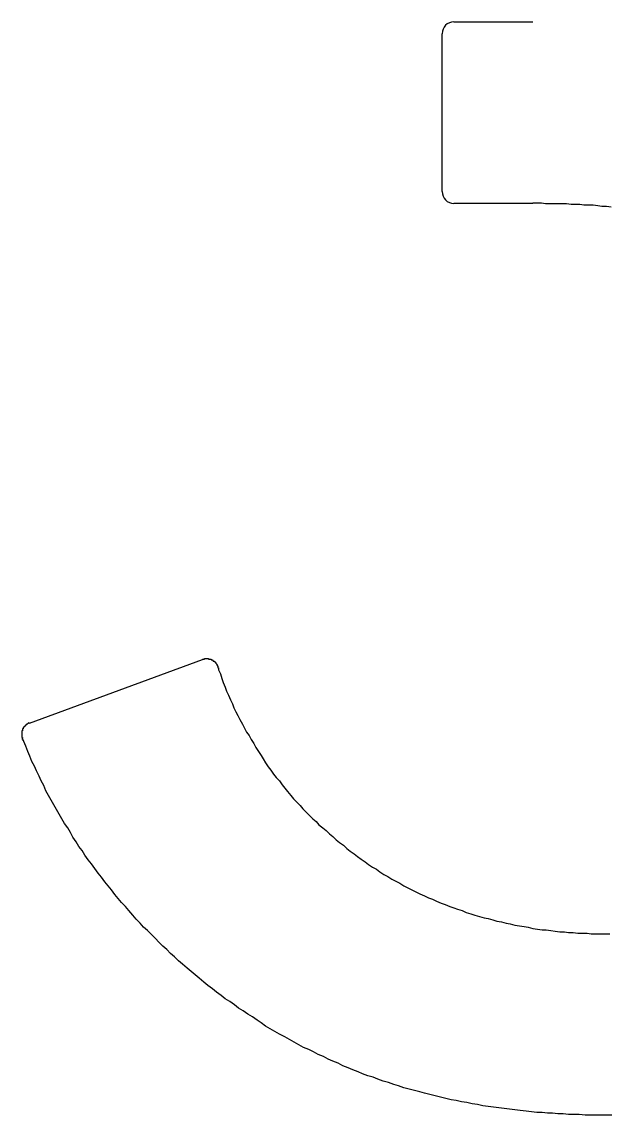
# Model space of a CAD drawing. Header units: millimetres. Extents: x 1770 to 79508, y 361 to 52020.
# Drawn here: x 10243.67 to 10261.35, y 3687.45 to 3720.35 of the extents above; entities that cross this region are included whole.
import ezdxf

# ---------------------------------------------------------------- set-up
doc = ezdxf.new("R2010")
doc.units = ezdxf.units.MM
doc.header["$LTSCALE"] = 0.2

msp = doc.modelspace()

# ---------------------------------------------------------------- linework, layer by layer
for p, q in [((10256.675, 3720.347), (10259.051, 3720.347)), ((10256.319, 3715.24), (10256.319, 3719.991)), ((10259.051, 3714.883), (10256.675, 3714.883)), ((10243.895, 3699.249), (10249.107, 3701.165)), ((10249.107, 3701.165), (10249.109, 3701.166)), ((10243.894, 3699.248), (10243.895, 3699.249))]:
    msp.add_line(p, q)
for points in [[(10261.407, 3714.771, 0), (10261.267, 3714.791, 0), (10261.127, 3714.791, 0), (10261.007, 3714.811, 0), (10260.867, 3714.831, 0), (10260.727, 3714.831, 0), (10260.587, 3714.831, 0), (10260.467, 3714.851, 0), (10260.327, 3714.851, 0), (10260.207, 3714.851, 0), (10260.067, 3714.871, 0), (10259.947, 3714.871, 0), (10259.807, 3714.871, 0), (10259.687, 3714.871, 0), (10259.547, 3714.871, 0), (10259.427, 3714.871, 0), (10259.307, 3714.891, 0), (10259.167, 3714.891, 0), (10259.047, 3714.891, 0)], [(10249.107, 3701.171, 0), (10249.107, 3701.171, 0), (10249.107, 3701.171, 0), (10249.107, 3701.171, 0), (10249.107, 3701.171, 0), (10249.107, 3701.171, 0), (10249.107, 3701.171, 0), (10249.107, 3701.171, 0), (10249.107, 3701.171, 0), (10249.127, 3701.171, 0), (10249.127, 3701.171, 0), (10249.127, 3701.171, 0), (10249.127, 3701.171, 0), (10249.127, 3701.171, 0), (10249.127, 3701.171, 0), (10249.127, 3701.171, 0), (10249.127, 3701.171, 0), (10249.127, 3701.171, 0), (10249.127, 3701.171, 0), (10249.127, 3701.171, 0), (10249.127, 3701.171, 0), (10249.127, 3701.171, 0), (10249.127, 3701.171, 0), (10249.127, 3701.171, 0), (10249.127, 3701.171, 0), (10249.127, 3701.171, 0), (10249.127, 3701.171, 0), (10249.127, 3701.171, 0), (10249.127, 3701.171, 0), (10249.127, 3701.171, 0), (10249.127, 3701.171, 0), (10249.147, 3701.171, 0), (10249.147, 3701.171, 0), (10249.147, 3701.171, 0), (10249.147, 3701.171, 0), (10249.147, 3701.171, 0), (10249.147, 3701.171, 0), (10249.147, 3701.171, 0), (10249.147, 3701.171, 0), (10249.147, 3701.171, 0), (10249.147, 3701.171, 0), (10249.147, 3701.171, 0), (10249.147, 3701.171, 0), (10249.147, 3701.171, 0), (10249.147, 3701.171, 0), (10249.147, 3701.171, 0), (10249.147, 3701.171, 0), (10249.147, 3701.171, 0), (10249.147, 3701.171, 0), (10249.147, 3701.171, 0), (10249.147, 3701.171, 0), (10249.147, 3701.171, 0), (10249.167, 3701.171, 0), (10249.167, 3701.171, 0), (10249.167, 3701.171, 0), (10249.167, 3701.171, 0), (10249.167, 3701.171, 0), (10249.167, 3701.171, 0), (10249.167, 3701.171, 0), (10249.167, 3701.171, 0), (10249.167, 3701.171, 0), (10249.167, 3701.171, 0), (10249.167, 3701.171, 0), (10249.167, 3701.191, 0), (10249.167, 3701.191, 0), (10249.167, 3701.191, 0), (10249.167, 3701.191, 0), (10249.167, 3701.191, 0), (10249.167, 3701.191, 0), (10249.167, 3701.191, 0), (10249.167, 3701.191, 0), (10249.167, 3701.191, 0), (10249.167, 3701.191, 0), (10249.187, 3701.191, 0), (10249.187, 3701.191, 0), (10249.187, 3701.191, 0), (10249.187, 3701.191, 0), (10249.187, 3701.191, 0), (10249.187, 3701.191, 0), (10249.187, 3701.191, 0), (10249.187, 3701.191, 0), (10249.187, 3701.191, 0), (10249.187, 3701.191, 0), (10249.187, 3701.191, 0), (10249.187, 3701.191, 0), (10249.187, 3701.191, 0), (10249.187, 3701.191, 0), (10249.187, 3701.191, 0), (10249.187, 3701.191, 0), (10249.187, 3701.191, 0), (10249.187, 3701.191, 0), (10249.187, 3701.191, 0), (10249.187, 3701.191, 0), (10249.187, 3701.191, 0), (10249.207, 3701.191, 0), (10249.207, 3701.191, 0), (10249.207, 3701.191, 0), (10249.207, 3701.191, 0), (10249.207, 3701.191, 0), (10249.207, 3701.191, 0), (10249.207, 3701.191, 0), (10249.207, 3701.191, 0), (10249.207, 3701.191, 0), (10249.207, 3701.191, 0), (10249.207, 3701.191, 0), (10249.207, 3701.191, 0), (10249.207, 3701.191, 0), (10249.207, 3701.191, 0), (10249.207, 3701.191, 0), (10249.207, 3701.191, 0), (10249.207, 3701.191, 0), (10249.207, 3701.191, 0), (10249.207, 3701.191, 0), (10249.207, 3701.191, 0), (10249.207, 3701.191, 0), (10249.227, 3701.191, 0), (10249.227, 3701.191, 0), (10249.227, 3701.191, 0), (10249.227, 3701.191, 0), (10249.227, 3701.191, 0), (10249.227, 3701.191, 0), (10249.227, 3701.191, 0), (10249.227, 3701.191, 0), (10249.227, 3701.191, 0), (10249.227, 3701.191, 0), (10249.227, 3701.191, 0), (10249.227, 3701.191, 0), (10249.227, 3701.191, 0), (10249.227, 3701.191, 0), (10249.227, 3701.191, 0), (10249.227, 3701.191, 0), (10249.227, 3701.191, 0), (10249.227, 3701.191, 0), (10249.227, 3701.191, 0), (10249.227, 3701.191, 0), (10249.227, 3701.191, 0), (10249.247, 3701.191, 0), (10249.247, 3701.191, 0), (10249.247, 3701.191, 0), (10249.247, 3701.191, 0), (10249.247, 3701.191, 0), (10249.247, 3701.191, 0), (10249.247, 3701.191, 0), (10249.247, 3701.191, 0), (10249.247, 3701.191, 0), (10249.247, 3701.191, 0), (10249.247, 3701.191, 0), (10249.247, 3701.191, 0), (10249.247, 3701.191, 0), (10249.247, 3701.191, 0), (10249.247, 3701.191, 0), (10249.247, 3701.191, 0), (10249.247, 3701.191, 0), (10249.247, 3701.191, 0), (10249.247, 3701.191, 0), (10249.247, 3701.191, 0), (10249.247, 3701.191, 0), (10249.267, 3701.191, 0), (10249.267, 3701.191, 0), (10249.267, 3701.191, 0), (10249.267, 3701.191, 0), (10249.267, 3701.191, 0), (10249.267, 3701.191, 0), (10249.267, 3701.191, 0), (10249.267, 3701.191, 0), (10249.267, 3701.191, 0), (10249.267, 3701.191, 0), (10249.267, 3701.191, 0), (10249.267, 3701.191, 0), (10249.267, 3701.191, 0), (10249.267, 3701.191, 0), (10249.267, 3701.191, 0), (10249.267, 3701.191, 0), (10249.267, 3701.191, 0), (10249.267, 3701.191, 0), (10249.267, 3701.191, 0), (10249.267, 3701.191, 0), (10249.267, 3701.191, 0), (10249.287, 3701.191, 0), (10249.287, 3701.191, 0), (10249.287, 3701.191, 0), (10249.287, 3701.191, 0), (10249.287, 3701.191, 0), (10249.287, 3701.191, 0), (10249.287, 3701.191, 0), (10249.287, 3701.191, 0), (10249.287, 3701.191, 0), (10249.287, 3701.191, 0), (10249.287, 3701.191, 0), (10249.287, 3701.191, 0), (10249.287, 3701.191, 0), (10249.287, 3701.191, 0), (10249.287, 3701.191, 0), (10249.287, 3701.191, 0), (10249.287, 3701.171, 0), (10249.287, 3701.171, 0), (10249.287, 3701.171, 0), (10249.287, 3701.171, 0), (10249.287, 3701.171, 0), (10249.287, 3701.171, 0), (10249.307, 3701.171, 0), (10249.307, 3701.171, 0), (10249.307, 3701.171, 0), (10249.307, 3701.171, 0), (10249.307, 3701.171, 0), (10249.307, 3701.171, 0), (10249.307, 3701.171, 0), (10249.307, 3701.171, 0), (10249.307, 3701.171, 0), (10249.307, 3701.171, 0), (10249.307, 3701.171, 0), (10249.307, 3701.171, 0), (10249.307, 3701.171, 0), (10249.307, 3701.171, 0), (10249.307, 3701.171, 0), (10249.307, 3701.171, 0), (10249.307, 3701.171, 0), (10249.307, 3701.171, 0), (10249.307, 3701.171, 0), (10249.307, 3701.171, 0), (10249.307, 3701.171, 0), (10249.327, 3701.171, 0), (10249.327, 3701.171, 0), (10249.327, 3701.171, 0), (10249.327, 3701.171, 0), (10249.327, 3701.171, 0), (10249.327, 3701.171, 0), (10249.327, 3701.171, 0), (10249.327, 3701.171, 0), (10249.327, 3701.171, 0), (10249.327, 3701.171, 0), (10249.327, 3701.171, 0), (10249.327, 3701.171, 0), (10249.327, 3701.171, 0), (10249.327, 3701.171, 0), (10249.327, 3701.171, 0), (10249.327, 3701.171, 0), (10249.327, 3701.171, 0), (10249.327, 3701.171, 0), (10249.327, 3701.171, 0), (10249.327, 3701.171, 0), (10249.327, 3701.171, 0), (10249.327, 3701.171, 0), (10249.347, 3701.171, 0), (10249.347, 3701.171, 0), (10249.347, 3701.171, 0), (10249.347, 3701.171, 0), (10249.347, 3701.171, 0), (10249.347, 3701.171, 0), (10249.347, 3701.171, 0), (10249.347, 3701.171, 0), (10249.347, 3701.171, 0), (10249.347, 3701.171, 0), (10249.347, 3701.171, 0), (10249.347, 3701.171, 0), (10249.347, 3701.171, 0), (10249.347, 3701.171, 0), (10249.347, 3701.171, 0), (10249.347, 3701.171, 0), (10249.347, 3701.171, 0), (10249.347, 3701.171, 0), (10249.347, 3701.171, 0), (10249.347, 3701.171, 0), (10249.347, 3701.171, 0), (10249.347, 3701.171, 0), (10249.347, 3701.171, 0), (10249.367, 3701.171, 0), (10249.367, 3701.171, 0), (10249.367, 3701.171, 0), (10249.367, 3701.171, 0), (10249.367, 3701.171, 0), (10249.367, 3701.151, 0), (10249.367, 3701.151, 0), (10249.367, 3701.151, 0), (10249.367, 3701.151, 0), (10249.367, 3701.151, 0), (10249.367, 3701.151, 0), (10249.367, 3701.151, 0), (10249.367, 3701.151, 0), (10249.367, 3701.151, 0), (10249.367, 3701.151, 0), (10249.367, 3701.151, 0), (10249.367, 3701.151, 0), (10249.367, 3701.151, 0), (10249.367, 3701.151, 0), (10249.367, 3701.151, 0), (10249.367, 3701.151, 0), (10249.367, 3701.151, 0), (10249.367, 3701.151, 0), (10249.387, 3701.151, 0), (10249.387, 3701.151, 0), (10249.387, 3701.151, 0), (10249.387, 3701.151, 0), (10249.387, 3701.151, 0), (10249.387, 3701.151, 0), (10249.387, 3701.151, 0), (10249.387, 3701.151, 0), (10249.387, 3701.151, 0), (10249.387, 3701.151, 0), (10249.387, 3701.151, 0), (10249.387, 3701.151, 0), (10249.387, 3701.151, 0), (10249.387, 3701.151, 0), (10249.387, 3701.151, 0), (10249.387, 3701.151, 0), (10249.387, 3701.151, 0), (10249.387, 3701.151, 0), (10249.387, 3701.151, 0), (10249.387, 3701.151, 0), (10249.387, 3701.151, 0), (10249.387, 3701.151, 0), (10249.387, 3701.151, 0), (10249.407, 3701.151, 0), (10249.407, 3701.151, 0), (10249.407, 3701.151, 0), (10249.407, 3701.151, 0), (10249.407, 3701.151, 0), (10249.407, 3701.151, 0), (10249.407, 3701.151, 0), (10249.407, 3701.151, 0), (10249.407, 3701.131, 0), (10249.407, 3701.131, 0), (10249.407, 3701.131, 0), (10249.407, 3701.131, 0), (10249.407, 3701.131, 0), (10249.407, 3701.131, 0), (10249.407, 3701.131, 0), (10249.407, 3701.131, 0), (10249.407, 3701.131, 0), (10249.407, 3701.131, 0), (10249.407, 3701.131, 0), (10249.407, 3701.131, 0), (10249.407, 3701.131, 0), (10249.407, 3701.131, 0), (10249.407, 3701.131, 0), (10249.407, 3701.131, 0), (10249.407, 3701.131, 0), (10249.427, 3701.131, 0), (10249.427, 3701.131, 0), (10249.427, 3701.131, 0), (10249.427, 3701.131, 0), (10249.427, 3701.131, 0), (10249.427, 3701.131, 0), (10249.427, 3701.131, 0), (10249.427, 3701.131, 0), (10249.427, 3701.131, 0), (10249.427, 3701.131, 0), (10249.427, 3701.131, 0), (10249.427, 3701.131, 0), (10249.427, 3701.131, 0), (10249.427, 3701.131, 0), (10249.427, 3701.131, 0), (10249.427, 3701.131, 0), (10249.427, 3701.131, 0), (10249.427, 3701.131, 0), (10249.427, 3701.131, 0), (10249.427, 3701.131, 0), (10249.427, 3701.131, 0), (10249.427, 3701.131, 0), (10249.427, 3701.131, 0), (10249.427, 3701.131, 0), (10249.427, 3701.111, 0), (10249.427, 3701.111, 0), (10249.447, 3701.111, 0), (10249.447, 3701.111, 0), (10249.447, 3701.111, 0), (10249.447, 3701.111, 0), (10249.447, 3701.111, 0), (10249.447, 3701.111, 0), (10249.447, 3701.111, 0), (10249.447, 3701.111, 0), (10249.447, 3701.111, 0), (10249.447, 3701.111, 0), (10249.447, 3701.111, 0), (10249.447, 3701.111, 0), (10249.447, 3701.111, 0), (10249.447, 3701.111, 0), (10249.447, 3701.111, 0), (10249.447, 3701.111, 0), (10249.447, 3701.111, 0), (10249.447, 3701.111, 0), (10249.447, 3701.111, 0), (10249.447, 3701.111, 0), (10249.447, 3701.111, 0), (10249.447, 3701.111, 0), (10249.447, 3701.111, 0), (10249.447, 3701.111, 0), (10249.447, 3701.111, 0), (10249.447, 3701.111, 0), (10249.447, 3701.111, 0), (10249.467, 3701.111, 0), (10249.467, 3701.111, 0), (10249.467, 3701.111, 0), (10249.467, 3701.111, 0), (10249.467, 3701.111, 0), (10249.467, 3701.111, 0), (10249.467, 3701.091, 0), (10249.467, 3701.091, 0), (10249.467, 3701.091, 0), (10249.467, 3701.091, 0), (10249.467, 3701.091, 0), (10249.467, 3701.091, 0), (10249.467, 3701.091, 0), (10249.467, 3701.091, 0), (10249.467, 3701.091, 0), (10249.467, 3701.091, 0), (10249.467, 3701.091, 0), (10249.467, 3701.091, 0), (10249.467, 3701.091, 0), (10249.467, 3701.091, 0), (10249.467, 3701.091, 0), (10249.467, 3701.091, 0), (10249.467, 3701.091, 0), (10249.467, 3701.091, 0), (10249.467, 3701.091, 0), (10249.467, 3701.091, 0), (10249.467, 3701.091, 0), (10249.467, 3701.091, 0), (10249.467, 3701.091, 0), (10249.487, 3701.091, 0), (10249.487, 3701.091, 0), (10249.487, 3701.091, 0), (10249.487, 3701.091, 0), (10249.487, 3701.091, 0), (10249.487, 3701.091, 0), (10249.487, 3701.091, 0), (10249.487, 3701.091, 0), (10249.487, 3701.071, 0), (10249.487, 3701.071, 0), (10249.487, 3701.071, 0), (10249.487, 3701.071, 0), (10249.487, 3701.071, 0), (10249.487, 3701.071, 0), (10249.487, 3701.071, 0), (10249.487, 3701.071, 0), (10249.487, 3701.071, 0), (10249.487, 3701.071, 0), (10249.487, 3701.071, 0), (10249.487, 3701.071, 0), (10249.487, 3701.071, 0), (10249.487, 3701.071, 0), (10249.487, 3701.071, 0), (10249.487, 3701.071, 0), (10249.487, 3701.071, 0), (10249.487, 3701.071, 0), (10249.487, 3701.071, 0), (10249.487, 3701.071, 0), (10249.487, 3701.071, 0), (10249.487, 3701.071, 0), (10249.487, 3701.071, 0), (10249.507, 3701.071, 0), (10249.507, 3701.071, 0), (10249.507, 3701.071, 0), (10249.507, 3701.071, 0), (10249.507, 3701.071, 0), (10249.507, 3701.071, 0), (10249.507, 3701.071, 0), (10249.507, 3701.051, 0), (10249.507, 3701.051, 0), (10249.507, 3701.051, 0), (10249.507, 3701.051, 0), (10249.507, 3701.051, 0), (10249.507, 3701.051, 0), (10249.507, 3701.051, 0), (10249.507, 3701.051, 0), (10249.507, 3701.051, 0), (10249.507, 3701.051, 0), (10249.507, 3701.051, 0), (10249.507, 3701.051, 0), (10249.507, 3701.051, 0), (10249.507, 3701.051, 0), (10249.507, 3701.051, 0), (10249.507, 3701.051, 0), (10249.507, 3701.051, 0), (10249.507, 3701.051, 0), (10249.507, 3701.051, 0), (10249.507, 3701.051, 0), (10249.507, 3701.051, 0), (10249.507, 3701.051, 0), (10249.507, 3701.051, 0), (10249.507, 3701.051, 0), (10249.507, 3701.051, 0), (10249.507, 3701.051, 0), (10249.507, 3701.051, 0), (10249.507, 3701.051, 0), (10249.527, 3701.031, 0), (10249.527, 3701.031, 0), (10249.527, 3701.031, 0), (10249.527, 3701.031, 0), (10249.527, 3701.031, 0), (10249.527, 3701.031, 0), (10249.527, 3701.031, 0), (10249.527, 3701.031, 0), (10249.527, 3701.031, 0), (10249.527, 3701.031, 0), (10249.527, 3701.031, 0), (10249.527, 3701.031, 0), (10249.527, 3701.031, 0), (10249.527, 3701.031, 0), (10249.527, 3701.031, 0), (10249.527, 3701.031, 0), (10249.527, 3701.031, 0), (10249.527, 3701.031, 0), (10249.527, 3701.031, 0), (10249.527, 3701.031, 0), (10249.527, 3701.031, 0), (10249.527, 3701.031, 0), (10249.527, 3701.031, 0), (10249.527, 3701.031, 0), (10249.527, 3701.031, 0), (10249.527, 3701.031, 0), (10249.527, 3701.011, 0), (10249.527, 3701.011, 0), (10249.527, 3701.011, 0), (10249.527, 3701.011, 0), (10249.527, 3701.011, 0), (10249.527, 3701.011, 0), (10249.527, 3701.011, 0), (10249.527, 3701.011, 0), (10249.527, 3701.011, 0), (10249.527, 3701.011, 0), (10249.527, 3701.011, 0), (10249.527, 3701.011, 0), (10249.527, 3701.011, 0), (10249.527, 3701.011, 0), (10249.547, 3701.011, 0), (10249.547, 3701.011, 0), (10249.547, 3701.011, 0), (10249.547, 3701.011, 0), (10249.547, 3701.011, 0), (10249.547, 3701.011, 0), (10249.547, 3701.011, 0), (10249.547, 3701.011, 0), (10249.547, 3701.011, 0), (10249.547, 3701.011, 0), (10249.547, 3701.011, 0), (10249.547, 3700.991, 0), (10249.547, 3700.991, 0), (10249.547, 3700.991, 0), (10249.547, 3700.991, 0), (10249.547, 3700.991, 0), (10249.547, 3700.991, 0), (10249.547, 3700.991, 0), (10249.547, 3700.991, 0), (10249.547, 3700.991, 0), (10249.547, 3700.991, 0), (10249.547, 3700.991, 0), (10249.547, 3700.991, 0), (10249.547, 3700.991, 0), (10249.547, 3700.991, 0), (10249.547, 3700.991, 0), (10249.547, 3700.991, 0), (10249.547, 3700.991, 0), (10249.547, 3700.991, 0), (10249.547, 3700.991, 0), (10249.547, 3700.991, 0), (10249.547, 3700.991, 0), (10249.547, 3700.991, 0), (10249.547, 3700.991, 0), (10249.547, 3700.991, 0), (10249.547, 3700.991, 0), (10249.547, 3700.971, 0), (10249.547, 3700.971, 0), (10249.547, 3700.971, 0), (10249.547, 3700.971, 0), (10249.547, 3700.971, 0), (10249.547, 3700.971, 0), (10249.547, 3700.971, 0), (10249.547, 3700.971, 0), (10249.547, 3700.971, 0), (10249.547, 3700.971, 0), (10249.547, 3700.971, 0), (10249.547, 3700.971, 0), (10249.547, 3700.971, 0), (10249.567, 3700.971, 0), (10249.567, 3700.971, 0), (10249.567, 3700.971, 0), (10249.567, 3700.971, 0), (10249.567, 3700.971, 0), (10249.567, 3700.971, 0), (10249.567, 3700.971, 0), (10249.567, 3700.971, 0), (10249.567, 3700.971, 0), (10249.567, 3700.971, 0), (10249.567, 3700.951, 0), (10249.567, 3700.951, 0), (10249.567, 3700.951, 0), (10249.567, 3700.951, 0), (10249.567, 3700.951, 0), (10249.567, 3700.951, 0), (10249.567, 3700.951, 0), (10249.567, 3700.951, 0), (10249.567, 3700.951, 0), (10249.567, 3700.951, 0), (10249.567, 3700.951, 0), (10249.567, 3700.951, 0), (10249.567, 3700.951, 0), (10249.567, 3700.951, 0), (10249.567, 3700.951, 0), (10249.567, 3700.951, 0), (10249.567, 3700.951, 0), (10249.567, 3700.951, 0), (10249.567, 3700.951, 0), (10249.567, 3700.951, 0), (10249.567, 3700.951, 0), (10249.567, 3700.951, 0), (10249.567, 3700.951, 0), (10249.567, 3700.951, 0)], [(10249.567, 3700.951, 0), (10249.567, 3700.931, 0), (10249.567, 3700.931, 0), (10249.567, 3700.931, 0), (10249.567, 3700.931, 0), (10249.567, 3700.931, 0), (10249.567, 3700.931, 0), (10249.567, 3700.931, 0), (10249.567, 3700.931, 0), (10249.567, 3700.931, 0), (10249.567, 3700.931, 0), (10249.567, 3700.931, 0), (10249.567, 3700.931, 0), (10249.567, 3700.931, 0), (10249.567, 3700.931, 0), (10249.567, 3700.931, 0), (10249.567, 3700.931, 0), (10249.567, 3700.931, 0), (10249.567, 3700.931, 0), (10249.567, 3700.931, 0), (10249.567, 3700.931, 0), (10249.567, 3700.931, 0), (10249.567, 3700.931, 0), (10249.567, 3700.931, 0), (10249.567, 3700.931, 0), (10249.567, 3700.931, 0), (10249.567, 3700.931, 0), (10249.567, 3700.931, 0), (10249.567, 3700.931, 0), (10249.567, 3700.931, 0), (10249.567, 3700.931, 0), (10249.567, 3700.911, 0), (10249.567, 3700.911, 0), (10249.567, 3700.911, 0), (10249.567, 3700.911, 0), (10249.567, 3700.911, 0), (10249.567, 3700.911, 0), (10249.567, 3700.911, 0), (10249.567, 3700.911, 0), (10249.567, 3700.911, 0), (10249.567, 3700.911, 0), (10249.567, 3700.911, 0), (10249.567, 3700.911, 0), (10249.587, 3700.911, 0), (10249.587, 3700.911, 0), (10249.587, 3700.911, 0), (10249.587, 3700.911, 0), (10249.587, 3700.911, 0), (10249.587, 3700.911, 0), (10249.587, 3700.911, 0), (10249.587, 3700.911, 0), (10249.587, 3700.911, 0), (10249.587, 3700.911, 0), (10249.587, 3700.911, 0), (10249.587, 3700.911, 0), (10249.587, 3700.911, 0), (10249.587, 3700.911, 0), (10249.587, 3700.911, 0), (10249.587, 3700.911, 0), (10249.587, 3700.911, 0), (10249.587, 3700.911, 0), (10249.587, 3700.891, 0), (10249.587, 3700.891, 0), (10249.587, 3700.891, 0), (10249.587, 3700.891, 0), (10249.587, 3700.891, 0), (10249.587, 3700.891, 0), (10249.587, 3700.891, 0), (10249.587, 3700.891, 0), (10249.587, 3700.891, 0), (10249.587, 3700.891, 0), (10249.587, 3700.891, 0), (10249.587, 3700.891, 0), (10249.587, 3700.891, 0), (10249.587, 3700.891, 0), (10249.587, 3700.891, 0), (10249.587, 3700.891, 0), (10249.587, 3700.891, 0), (10249.587, 3700.891, 0), (10249.587, 3700.891, 0), (10249.587, 3700.891, 0), (10249.587, 3700.891, 0), (10249.587, 3700.891, 0), (10249.587, 3700.891, 0), (10249.587, 3700.891, 0), (10249.587, 3700.891, 0), (10249.587, 3700.891, 0), (10249.587, 3700.891, 0), (10249.587, 3700.891, 0), (10249.587, 3700.891, 0), (10249.587, 3700.891, 0), (10249.587, 3700.871, 0), (10249.587, 3700.871, 0), (10249.587, 3700.871, 0), (10249.587, 3700.871, 0), (10249.587, 3700.871, 0), (10249.587, 3700.871, 0), (10249.587, 3700.871, 0), (10249.587, 3700.871, 0), (10249.587, 3700.871, 0), (10249.587, 3700.871, 0), (10249.587, 3700.871, 0), (10249.587, 3700.871, 0), (10249.587, 3700.871, 0), (10249.587, 3700.871, 0), (10249.587, 3700.871, 0), (10249.587, 3700.871, 0), (10249.587, 3700.871, 0), (10249.587, 3700.871, 0), (10249.587, 3700.871, 0), (10249.587, 3700.871, 0), (10249.587, 3700.871, 0), (10249.587, 3700.871, 0), (10249.587, 3700.871, 0), (10249.587, 3700.871, 0), (10249.587, 3700.871, 0), (10249.587, 3700.871, 0), (10249.587, 3700.871, 0), (10249.587, 3700.871, 0), (10249.587, 3700.871, 0), (10249.587, 3700.851, 0), (10249.587, 3700.851, 0), (10249.587, 3700.851, 0), (10249.587, 3700.851, 0), (10249.587, 3700.851, 0), (10249.587, 3700.851, 0), (10249.587, 3700.851, 0), (10249.587, 3700.851, 0)], [(10249.587, 3700.851, 0), (10249.647, 3700.731, 0), (10249.687, 3700.591, 0), (10249.727, 3700.471, 0), (10249.787, 3700.331, 0), (10249.827, 3700.211, 0), (10249.887, 3700.091, 0), (10249.947, 3699.951, 0), (10250.007, 3699.831, 0), (10250.047, 3699.711, 0), (10250.107, 3699.591, 0), (10250.167, 3699.471, 0), (10250.227, 3699.351, 0), (10250.307, 3699.211, 0), (10250.367, 3699.091, 0), (10250.427, 3698.971, 0), (10250.507, 3698.871, 0), (10250.567, 3698.751, 0), (10250.647, 3698.631, 0), (10250.707, 3698.511, 0), (10250.787, 3698.391, 0), (10250.867, 3698.271, 0), (10250.927, 3698.171, 0), (10251.007, 3698.051, 0), (10251.087, 3697.931, 0), (10251.167, 3697.831, 0), (10251.247, 3697.711, 0), (10251.327, 3697.611, 0), (10251.427, 3697.511, 0), (10251.507, 3697.391, 0), (10251.587, 3697.291, 0), (10251.667, 3697.191, 0), (10251.767, 3697.071, 0), (10251.847, 3696.971, 0), (10251.947, 3696.871, 0), (10252.047, 3696.771, 0), (10252.127, 3696.671, 0), (10252.227, 3696.571, 0), (10252.327, 3696.471, 0), (10252.427, 3696.371, 0), (10252.527, 3696.291, 0), (10252.607, 3696.191, 0), (10252.727, 3696.091, 0), (10252.827, 3696.011, 0), (10252.927, 3695.911, 0), (10253.027, 3695.831, 0), (10253.127, 3695.731, 0), (10253.227, 3695.651, 0), (10253.347, 3695.571, 0), (10253.447, 3695.471, 0), (10253.547, 3695.391, 0), (10253.667, 3695.311, 0), (10253.767, 3695.231, 0), (10253.887, 3695.151, 0), (10254.007, 3695.071, 0), (10254.107, 3694.991, 0), (10254.227, 3694.911, 0), (10254.347, 3694.851, 0), (10254.447, 3694.771, 0), (10254.567, 3694.691, 0), (10254.687, 3694.631, 0), (10254.807, 3694.551, 0), (10254.927, 3694.491, 0), (10255.047, 3694.431, 0), (10255.167, 3694.351, 0), (10255.287, 3694.291, 0), (10255.407, 3694.231, 0), (10255.527, 3694.171, 0), (10255.647, 3694.111, 0), (10255.787, 3694.051, 0), (10255.907, 3693.991, 0), (10256.027, 3693.951, 0), (10256.147, 3693.891, 0), (10256.287, 3693.831, 0), (10256.407, 3693.791, 0), (10256.547, 3693.731, 0), (10256.667, 3693.691, 0), (10256.787, 3693.651, 0), (10256.927, 3693.611, 0), (10257.047, 3693.551, 0), (10257.187, 3693.511, 0), (10257.307, 3693.471, 0), (10257.447, 3693.431, 0), (10257.587, 3693.391, 0), (10257.707, 3693.371, 0), (10257.847, 3693.331, 0), (10257.967, 3693.291, 0), (10258.107, 3693.271, 0), (10258.247, 3693.231, 0), (10258.367, 3693.211, 0), (10258.507, 3693.171, 0), (10258.647, 3693.151, 0), (10258.787, 3693.131, 0), (10258.907, 3693.111, 0), (10259.047, 3693.071, 0), (10259.187, 3693.051, 0), (10259.327, 3693.031, 0), (10259.447, 3693.031, 0), (10259.587, 3693.011, 0), (10259.727, 3692.991, 0), (10259.867, 3692.971, 0), (10260.007, 3692.971, 0), (10260.127, 3692.951, 0), (10260.267, 3692.951, 0), (10260.407, 3692.931, 0), (10260.547, 3692.931, 0), (10260.687, 3692.931, 0), (10260.807, 3692.911, 0), (10260.947, 3692.911, 0), (10261.087, 3692.911, 0), (10261.227, 3692.911, 0), (10261.367, 3692.911, 0)], [(10243.887, 3699.251, 0), (10243.887, 3699.251, 0), (10243.887, 3699.251, 0), (10243.887, 3699.251, 0), (10243.887, 3699.251, 0), (10243.887, 3699.251, 0), (10243.887, 3699.251, 0), (10243.887, 3699.251, 0), (10243.887, 3699.251, 0), (10243.887, 3699.251, 0), (10243.887, 3699.251, 0), (10243.887, 3699.251, 0), (10243.887, 3699.251, 0), (10243.887, 3699.251, 0), (10243.887, 3699.251, 0), (10243.887, 3699.251, 0), (10243.887, 3699.251, 0), (10243.887, 3699.251, 0), (10243.887, 3699.251, 0), (10243.867, 3699.251, 0), (10243.867, 3699.231, 0), (10243.867, 3699.231, 0), (10243.867, 3699.231, 0), (10243.867, 3699.231, 0), (10243.867, 3699.231, 0), (10243.867, 3699.231, 0), (10243.867, 3699.231, 0), (10243.867, 3699.231, 0), (10243.867, 3699.231, 0), (10243.867, 3699.231, 0), (10243.867, 3699.231, 0), (10243.867, 3699.231, 0), (10243.867, 3699.231, 0), (10243.867, 3699.231, 0), (10243.867, 3699.231, 0), (10243.867, 3699.231, 0), (10243.867, 3699.231, 0), (10243.867, 3699.231, 0), (10243.867, 3699.231, 0), (10243.867, 3699.231, 0), (10243.867, 3699.231, 0), (10243.867, 3699.231, 0), (10243.847, 3699.231, 0), (10243.847, 3699.231, 0), (10243.847, 3699.231, 0), (10243.847, 3699.231, 0), (10243.847, 3699.231, 0), (10243.847, 3699.231, 0), (10243.847, 3699.231, 0), (10243.847, 3699.231, 0), (10243.847, 3699.231, 0), (10243.847, 3699.231, 0), (10243.847, 3699.231, 0), (10243.847, 3699.231, 0), (10243.847, 3699.231, 0), (10243.847, 3699.231, 0), (10243.847, 3699.231, 0), (10243.847, 3699.231, 0), (10243.847, 3699.231, 0), (10243.847, 3699.231, 0), (10243.847, 3699.231, 0), (10243.847, 3699.231, 0), (10243.847, 3699.231, 0), (10243.847, 3699.231, 0), (10243.847, 3699.231, 0), (10243.847, 3699.231, 0), (10243.827, 3699.211, 0), (10243.827, 3699.211, 0), (10243.827, 3699.211, 0), (10243.827, 3699.211, 0), (10243.827, 3699.211, 0), (10243.827, 3699.211, 0), (10243.827, 3699.211, 0), (10243.827, 3699.211, 0), (10243.827, 3699.211, 0), (10243.827, 3699.211, 0), (10243.827, 3699.211, 0), (10243.827, 3699.211, 0), (10243.827, 3699.211, 0), (10243.827, 3699.211, 0), (10243.827, 3699.211, 0), (10243.827, 3699.211, 0), (10243.827, 3699.211, 0), (10243.827, 3699.211, 0), (10243.827, 3699.211, 0), (10243.827, 3699.211, 0), (10243.827, 3699.211, 0), (10243.827, 3699.211, 0), (10243.827, 3699.211, 0), (10243.827, 3699.211, 0), (10243.827, 3699.211, 0), (10243.807, 3699.211, 0), (10243.807, 3699.211, 0), (10243.807, 3699.211, 0), (10243.807, 3699.211, 0), (10243.807, 3699.211, 0), (10243.807, 3699.211, 0), (10243.807, 3699.211, 0), (10243.807, 3699.211, 0), (10243.807, 3699.211, 0), (10243.807, 3699.211, 0), (10243.807, 3699.211, 0), (10243.807, 3699.211, 0), (10243.807, 3699.211, 0), (10243.807, 3699.191, 0), (10243.807, 3699.191, 0), (10243.807, 3699.191, 0), (10243.807, 3699.191, 0), (10243.807, 3699.191, 0), (10243.807, 3699.191, 0), (10243.807, 3699.191, 0), (10243.807, 3699.191, 0), (10243.807, 3699.191, 0), (10243.807, 3699.191, 0), (10243.807, 3699.191, 0), (10243.807, 3699.191, 0), (10243.807, 3699.191, 0), (10243.787, 3699.191, 0), (10243.787, 3699.191, 0), (10243.787, 3699.191, 0), (10243.787, 3699.191, 0), (10243.787, 3699.191, 0), (10243.787, 3699.191, 0), (10243.787, 3699.191, 0), (10243.787, 3699.191, 0), (10243.787, 3699.191, 0), (10243.787, 3699.191, 0), (10243.787, 3699.191, 0), (10243.787, 3699.191, 0), (10243.787, 3699.191, 0), (10243.787, 3699.191, 0), (10243.787, 3699.191, 0), (10243.787, 3699.191, 0), (10243.787, 3699.191, 0), (10243.787, 3699.191, 0), (10243.787, 3699.191, 0), (10243.787, 3699.191, 0), (10243.787, 3699.191, 0), (10243.787, 3699.171, 0), (10243.787, 3699.171, 0), (10243.787, 3699.171, 0), (10243.787, 3699.171, 0), (10243.787, 3699.171, 0), (10243.787, 3699.171, 0), (10243.767, 3699.171, 0), (10243.767, 3699.171, 0), (10243.767, 3699.171, 0), (10243.767, 3699.171, 0), (10243.767, 3699.171, 0), (10243.767, 3699.171, 0), (10243.767, 3699.171, 0), (10243.767, 3699.171, 0), (10243.767, 3699.171, 0), (10243.767, 3699.171, 0), (10243.767, 3699.171, 0), (10243.767, 3699.171, 0), (10243.767, 3699.171, 0), (10243.767, 3699.171, 0), (10243.767, 3699.171, 0), (10243.767, 3699.171, 0), (10243.767, 3699.171, 0), (10243.767, 3699.171, 0), (10243.767, 3699.171, 0), (10243.767, 3699.171, 0), (10243.767, 3699.171, 0), (10243.767, 3699.171, 0), (10243.767, 3699.171, 0), (10243.767, 3699.171, 0), (10243.767, 3699.151, 0), (10243.767, 3699.151, 0), (10243.767, 3699.151, 0), (10243.767, 3699.151, 0), (10243.767, 3699.151, 0), (10243.767, 3699.151, 0), (10243.747, 3699.151, 0), (10243.747, 3699.151, 0), (10243.747, 3699.151, 0), (10243.747, 3699.151, 0), (10243.747, 3699.151, 0), (10243.747, 3699.151, 0), (10243.747, 3699.151, 0), (10243.747, 3699.151, 0), (10243.747, 3699.151, 0), (10243.747, 3699.151, 0), (10243.747, 3699.151, 0), (10243.747, 3699.151, 0), (10243.747, 3699.151, 0), (10243.747, 3699.151, 0), (10243.747, 3699.151, 0), (10243.747, 3699.151, 0), (10243.747, 3699.151, 0), (10243.747, 3699.151, 0), (10243.747, 3699.151, 0), (10243.747, 3699.151, 0), (10243.747, 3699.151, 0), (10243.747, 3699.151, 0), (10243.747, 3699.151, 0), (10243.747, 3699.131, 0), (10243.747, 3699.131, 0), (10243.747, 3699.131, 0), (10243.747, 3699.131, 0), (10243.747, 3699.131, 0), (10243.747, 3699.131, 0), (10243.747, 3699.131, 0), (10243.747, 3699.131, 0), (10243.747, 3699.131, 0), (10243.747, 3699.131, 0), (10243.727, 3699.131, 0), (10243.727, 3699.131, 0), (10243.727, 3699.131, 0), (10243.727, 3699.131, 0), (10243.727, 3699.131, 0), (10243.727, 3699.131, 0), (10243.727, 3699.131, 0), (10243.727, 3699.131, 0), (10243.727, 3699.131, 0), (10243.727, 3699.131, 0), (10243.727, 3699.131, 0), (10243.727, 3699.131, 0), (10243.727, 3699.131, 0), (10243.727, 3699.131, 0), (10243.727, 3699.131, 0), (10243.727, 3699.131, 0), (10243.727, 3699.111, 0), (10243.727, 3699.111, 0), (10243.727, 3699.111, 0), (10243.727, 3699.111, 0), (10243.727, 3699.111, 0), (10243.727, 3699.111, 0), (10243.727, 3699.111, 0), (10243.727, 3699.111, 0), (10243.727, 3699.111, 0), (10243.727, 3699.111, 0), (10243.727, 3699.111, 0), (10243.727, 3699.111, 0), (10243.727, 3699.111, 0), (10243.727, 3699.111, 0), (10243.727, 3699.111, 0), (10243.727, 3699.111, 0), (10243.727, 3699.111, 0), (10243.727, 3699.111, 0), (10243.727, 3699.111, 0), (10243.727, 3699.111, 0), (10243.727, 3699.111, 0), (10243.707, 3699.111, 0), (10243.707, 3699.111, 0), (10243.707, 3699.111, 0), (10243.707, 3699.111, 0), (10243.707, 3699.111, 0), (10243.707, 3699.091, 0), (10243.707, 3699.091, 0), (10243.707, 3699.091, 0), (10243.707, 3699.091, 0), (10243.707, 3699.091, 0), (10243.707, 3699.091, 0), (10243.707, 3699.091, 0), (10243.707, 3699.091, 0), (10243.707, 3699.091, 0), (10243.707, 3699.091, 0), (10243.707, 3699.091, 0), (10243.707, 3699.091, 0), (10243.707, 3699.091, 0), (10243.707, 3699.091, 0), (10243.707, 3699.091, 0), (10243.707, 3699.091, 0), (10243.707, 3699.091, 0), (10243.707, 3699.091, 0), (10243.707, 3699.091, 0), (10243.707, 3699.091, 0), (10243.707, 3699.091, 0), (10243.707, 3699.091, 0), (10243.707, 3699.091, 0), (10243.707, 3699.091, 0), (10243.707, 3699.091, 0), (10243.707, 3699.071, 0), (10243.707, 3699.071, 0), (10243.707, 3699.071, 0), (10243.707, 3699.071, 0), (10243.707, 3699.071, 0), (10243.707, 3699.071, 0), (10243.707, 3699.071, 0), (10243.707, 3699.071, 0), (10243.707, 3699.071, 0), (10243.707, 3699.071, 0), (10243.707, 3699.071, 0), (10243.707, 3699.071, 0), (10243.707, 3699.071, 0), (10243.707, 3699.071, 0), (10243.687, 3699.071, 0), (10243.687, 3699.071, 0), (10243.687, 3699.071, 0), (10243.687, 3699.071, 0), (10243.687, 3699.071, 0), (10243.687, 3699.071, 0), (10243.687, 3699.071, 0), (10243.687, 3699.071, 0), (10243.687, 3699.071, 0), (10243.687, 3699.051, 0), (10243.687, 3699.051, 0), (10243.687, 3699.051, 0), (10243.687, 3699.051, 0), (10243.687, 3699.051, 0), (10243.687, 3699.051, 0), (10243.687, 3699.051, 0), (10243.687, 3699.051, 0), (10243.687, 3699.051, 0), (10243.687, 3699.051, 0), (10243.687, 3699.051, 0), (10243.687, 3699.051, 0), (10243.687, 3699.051, 0), (10243.687, 3699.051, 0), (10243.687, 3699.051, 0), (10243.687, 3699.051, 0), (10243.687, 3699.051, 0), (10243.687, 3699.051, 0), (10243.687, 3699.051, 0), (10243.687, 3699.051, 0), (10243.687, 3699.051, 0), (10243.687, 3699.051, 0), (10243.687, 3699.051, 0), (10243.687, 3699.051, 0), (10243.687, 3699.031, 0), (10243.687, 3699.031, 0), (10243.687, 3699.031, 0), (10243.687, 3699.031, 0), (10243.687, 3699.031, 0), (10243.687, 3699.031, 0), (10243.687, 3699.031, 0), (10243.687, 3699.031, 0), (10243.687, 3699.031, 0), (10243.687, 3699.031, 0), (10243.687, 3699.031, 0), (10243.687, 3699.031, 0), (10243.687, 3699.031, 0), (10243.687, 3699.031, 0), (10243.687, 3699.031, 0), (10243.687, 3699.031, 0), (10243.687, 3699.031, 0), (10243.687, 3699.031, 0), (10243.687, 3699.031, 0), (10243.687, 3699.031, 0), (10243.687, 3699.031, 0), (10243.687, 3699.031, 0), (10243.687, 3699.011, 0), (10243.687, 3699.011, 0), (10243.687, 3699.011, 0), (10243.667, 3699.011, 0), (10243.667, 3699.011, 0), (10243.667, 3699.011, 0), (10243.667, 3699.011, 0), (10243.667, 3699.011, 0), (10243.667, 3699.011, 0), (10243.667, 3699.011, 0), (10243.667, 3699.011, 0), (10243.667, 3699.011, 0), (10243.667, 3699.011, 0), (10243.667, 3699.011, 0), (10243.667, 3699.011, 0), (10243.667, 3699.011, 0), (10243.667, 3699.011, 0), (10243.667, 3699.011, 0), (10243.667, 3699.011, 0), (10243.667, 3699.011, 0), (10243.667, 3699.011, 0), (10243.667, 3699.011, 0), (10243.667, 3699.011, 0), (10243.667, 3698.991, 0), (10243.667, 3698.991, 0), (10243.667, 3698.991, 0), (10243.667, 3698.991, 0), (10243.667, 3698.991, 0), (10243.667, 3698.991, 0), (10243.667, 3698.991, 0), (10243.667, 3698.991, 0), (10243.667, 3698.991, 0), (10243.667, 3698.991, 0), (10243.667, 3698.991, 0), (10243.667, 3698.991, 0), (10243.667, 3698.991, 0), (10243.667, 3698.991, 0), (10243.667, 3698.991, 0), (10243.667, 3698.991, 0), (10243.667, 3698.991, 0), (10243.667, 3698.991, 0), (10243.667, 3698.991, 0), (10243.667, 3698.991, 0), (10243.667, 3698.991, 0), (10243.667, 3698.991, 0), (10243.667, 3698.971, 0), (10243.667, 3698.971, 0), (10243.667, 3698.971, 0), (10243.667, 3698.971, 0), (10243.667, 3698.971, 0), (10243.667, 3698.971, 0), (10243.667, 3698.971, 0), (10243.667, 3698.971, 0), (10243.667, 3698.971, 0), (10243.667, 3698.971, 0), (10243.667, 3698.971, 0), (10243.667, 3698.971, 0), (10243.667, 3698.971, 0), (10243.667, 3698.971, 0), (10243.667, 3698.971, 0), (10243.667, 3698.971, 0), (10243.667, 3698.971, 0), (10243.667, 3698.971, 0), (10243.667, 3698.971, 0), (10243.667, 3698.971, 0), (10243.667, 3698.971, 0), (10243.667, 3698.971, 0), (10243.667, 3698.951, 0), (10243.667, 3698.951, 0), (10243.667, 3698.951, 0), (10243.667, 3698.951, 0), (10243.667, 3698.951, 0), (10243.667, 3698.951, 0), (10243.667, 3698.951, 0), (10243.667, 3698.951, 0), (10243.667, 3698.951, 0), (10243.667, 3698.951, 0), (10243.667, 3698.951, 0), (10243.667, 3698.951, 0), (10243.667, 3698.951, 0), (10243.667, 3698.951, 0), (10243.667, 3698.951, 0), (10243.667, 3698.951, 0), (10243.667, 3698.951, 0), (10243.667, 3698.951, 0), (10243.667, 3698.951, 0), (10243.667, 3698.951, 0), (10243.667, 3698.951, 0), (10243.667, 3698.951, 0), (10243.667, 3698.931, 0), (10243.667, 3698.931, 0), (10243.667, 3698.931, 0), (10243.667, 3698.931, 0), (10243.667, 3698.931, 0), (10243.667, 3698.931, 0), (10243.667, 3698.931, 0), (10243.667, 3698.931, 0), (10243.667, 3698.931, 0), (10243.667, 3698.931, 0), (10243.667, 3698.931, 0), (10243.667, 3698.931, 0), (10243.667, 3698.931, 0), (10243.667, 3698.931, 0), (10243.667, 3698.931, 0), (10243.667, 3698.931, 0), (10243.667, 3698.931, 0), (10243.667, 3698.931, 0), (10243.667, 3698.931, 0), (10243.667, 3698.931, 0), (10243.667, 3698.931, 0), (10243.667, 3698.931, 0), (10243.667, 3698.911, 0), (10243.667, 3698.911, 0), (10243.667, 3698.911, 0), (10243.667, 3698.911, 0), (10243.667, 3698.911, 0), (10243.667, 3698.911, 0), (10243.667, 3698.911, 0), (10243.667, 3698.911, 0), (10243.667, 3698.911, 0), (10243.667, 3698.911, 0), (10243.667, 3698.911, 0), (10243.667, 3698.911, 0), (10243.667, 3698.911, 0), (10243.667, 3698.911, 0), (10243.667, 3698.911, 0), (10243.667, 3698.911, 0), (10243.667, 3698.911, 0), (10243.667, 3698.911, 0), (10243.667, 3698.911, 0), (10243.667, 3698.911, 0), (10243.667, 3698.911, 0), (10243.667, 3698.911, 0), (10243.667, 3698.891, 0), (10243.667, 3698.891, 0), (10243.667, 3698.891, 0), (10243.667, 3698.891, 0), (10243.667, 3698.891, 0), (10243.667, 3698.891, 0), (10243.667, 3698.891, 0), (10243.667, 3698.891, 0), (10243.667, 3698.891, 0), (10243.667, 3698.891, 0), (10243.667, 3698.891, 0), (10243.667, 3698.891, 0), (10243.667, 3698.891, 0), (10243.667, 3698.891, 0), (10243.667, 3698.891, 0), (10243.667, 3698.891, 0), (10243.667, 3698.891, 0), (10243.667, 3698.891, 0), (10243.667, 3698.891, 0), (10243.667, 3698.891, 0), (10243.667, 3698.891, 0), (10243.667, 3698.891, 0), (10243.667, 3698.871, 0), (10243.667, 3698.871, 0), (10243.667, 3698.871, 0), (10243.667, 3698.871, 0), (10243.667, 3698.871, 0), (10243.667, 3698.871, 0), (10243.667, 3698.871, 0), (10243.667, 3698.871, 0), (10243.667, 3698.871, 0), (10243.667, 3698.871, 0), (10243.667, 3698.871, 0), (10243.667, 3698.871, 0), (10243.667, 3698.871, 0), (10243.667, 3698.871, 0), (10243.667, 3698.871, 0), (10243.667, 3698.871, 0), (10243.667, 3698.871, 0), (10243.667, 3698.871, 0), (10243.667, 3698.871, 0), (10243.667, 3698.871, 0), (10243.667, 3698.871, 0), (10243.667, 3698.871, 0), (10243.667, 3698.851, 0), (10243.667, 3698.851, 0), (10243.667, 3698.851, 0), (10243.667, 3698.851, 0), (10243.667, 3698.851, 0), (10243.667, 3698.851, 0), (10243.667, 3698.851, 0), (10243.667, 3698.851, 0), (10243.667, 3698.851, 0), (10243.667, 3698.851, 0), (10243.667, 3698.851, 0), (10243.667, 3698.851, 0), (10243.667, 3698.851, 0), (10243.667, 3698.851, 0), (10243.667, 3698.851, 0), (10243.667, 3698.851, 0), (10243.667, 3698.851, 0), (10243.667, 3698.851, 0), (10243.667, 3698.851, 0), (10243.667, 3698.851, 0), (10243.667, 3698.851, 0), (10243.667, 3698.851, 0), (10243.667, 3698.831, 0), (10243.667, 3698.831, 0), (10243.667, 3698.831, 0), (10243.667, 3698.831, 0), (10243.667, 3698.831, 0), (10243.667, 3698.831, 0), (10243.667, 3698.831, 0), (10243.667, 3698.831, 0), (10243.667, 3698.831, 0), (10243.667, 3698.831, 0), (10243.667, 3698.831, 0), (10243.667, 3698.831, 0), (10243.667, 3698.831, 0), (10243.667, 3698.831, 0), (10243.667, 3698.831, 0), (10243.667, 3698.831, 0), (10243.667, 3698.831, 0), (10243.667, 3698.831, 0), (10243.667, 3698.831, 0), (10243.667, 3698.831, 0), (10243.667, 3698.831, 0), (10243.667, 3698.831, 0), (10243.667, 3698.831, 0), (10243.667, 3698.811, 0), (10243.667, 3698.811, 0), (10243.667, 3698.811, 0), (10243.667, 3698.811, 0), (10243.667, 3698.811, 0), (10243.667, 3698.811, 0), (10243.667, 3698.811, 0), (10243.667, 3698.811, 0), (10243.667, 3698.811, 0), (10243.667, 3698.811, 0), (10243.667, 3698.811, 0), (10243.667, 3698.811, 0), (10243.687, 3698.811, 0), (10243.687, 3698.811, 0), (10243.687, 3698.811, 0), (10243.687, 3698.811, 0), (10243.687, 3698.811, 0), (10243.687, 3698.811, 0), (10243.687, 3698.811, 0), (10243.687, 3698.811, 0), (10243.687, 3698.811, 0), (10243.687, 3698.811, 0), (10243.687, 3698.811, 0), (10243.687, 3698.791, 0), (10243.687, 3698.791, 0), (10243.687, 3698.791, 0), (10243.687, 3698.791, 0), (10243.687, 3698.791, 0), (10243.687, 3698.791, 0), (10243.687, 3698.791, 0), (10243.687, 3698.791, 0), (10243.687, 3698.791, 0), (10243.687, 3698.791, 0), (10243.687, 3698.791, 0), (10243.687, 3698.791, 0), (10243.687, 3698.791, 0), (10243.687, 3698.791, 0), (10243.687, 3698.791, 0), (10243.687, 3698.791, 0), (10243.687, 3698.791, 0), (10243.687, 3698.791, 0), (10243.687, 3698.791, 0), (10243.687, 3698.791, 0)], [(10243.727, 3698.691, 0), (10243.727, 3698.691, 0), (10243.727, 3698.691, 0), (10243.727, 3698.691, 0), (10243.727, 3698.691, 0), (10243.727, 3698.691, 0), (10243.727, 3698.691, 0), (10243.727, 3698.691, 0), (10243.727, 3698.711, 0), (10243.727, 3698.711, 0), (10243.727, 3698.711, 0), (10243.727, 3698.711, 0), (10243.727, 3698.711, 0), (10243.727, 3698.711, 0), (10243.727, 3698.711, 0), (10243.707, 3698.711, 0), (10243.707, 3698.711, 0), (10243.707, 3698.711, 0), (10243.707, 3698.711, 0), (10243.707, 3698.711, 0), (10243.707, 3698.711, 0), (10243.707, 3698.711, 0), (10243.707, 3698.711, 0), (10243.707, 3698.711, 0), (10243.707, 3698.711, 0), (10243.707, 3698.711, 0), (10243.707, 3698.711, 0), (10243.707, 3698.711, 0), (10243.707, 3698.711, 0), (10243.707, 3698.711, 0), (10243.707, 3698.711, 0), (10243.707, 3698.711, 0), (10243.707, 3698.711, 0), (10243.707, 3698.711, 0), (10243.707, 3698.711, 0), (10243.707, 3698.711, 0), (10243.707, 3698.731, 0), (10243.707, 3698.731, 0), (10243.707, 3698.731, 0), (10243.707, 3698.731, 0), (10243.707, 3698.731, 0), (10243.707, 3698.731, 0), (10243.707, 3698.731, 0), (10243.707, 3698.731, 0), (10243.707, 3698.731, 0), (10243.707, 3698.731, 0), (10243.707, 3698.731, 0), (10243.707, 3698.731, 0), (10243.707, 3698.731, 0), (10243.707, 3698.731, 0), (10243.707, 3698.731, 0), (10243.707, 3698.731, 0), (10243.707, 3698.731, 0), (10243.707, 3698.731, 0), (10243.707, 3698.731, 0), (10243.707, 3698.731, 0), (10243.707, 3698.731, 0), (10243.707, 3698.731, 0), (10243.707, 3698.731, 0), (10243.707, 3698.731, 0), (10243.707, 3698.731, 0), (10243.707, 3698.731, 0), (10243.707, 3698.731, 0), (10243.707, 3698.731, 0), (10243.707, 3698.731, 0), (10243.707, 3698.751, 0), (10243.707, 3698.751, 0), (10243.707, 3698.751, 0), (10243.707, 3698.751, 0), (10243.707, 3698.751, 0), (10243.707, 3698.751, 0), (10243.707, 3698.751, 0), (10243.707, 3698.751, 0), (10243.707, 3698.751, 0), (10243.707, 3698.751, 0), (10243.707, 3698.751, 0), (10243.707, 3698.751, 0), (10243.707, 3698.751, 0), (10243.707, 3698.751, 0), (10243.707, 3698.751, 0), (10243.707, 3698.751, 0), (10243.707, 3698.751, 0), (10243.707, 3698.751, 0), (10243.707, 3698.751, 0), (10243.707, 3698.751, 0), (10243.707, 3698.751, 0), (10243.707, 3698.751, 0), (10243.687, 3698.751, 0), (10243.687, 3698.751, 0), (10243.687, 3698.751, 0), (10243.687, 3698.751, 0), (10243.687, 3698.751, 0), (10243.687, 3698.751, 0), (10243.687, 3698.751, 0), (10243.687, 3698.771, 0), (10243.687, 3698.771, 0), (10243.687, 3698.771, 0), (10243.687, 3698.771, 0), (10243.687, 3698.771, 0), (10243.687, 3698.771, 0), (10243.687, 3698.771, 0), (10243.687, 3698.771, 0), (10243.687, 3698.771, 0), (10243.687, 3698.771, 0), (10243.687, 3698.771, 0), (10243.687, 3698.771, 0), (10243.687, 3698.771, 0), (10243.687, 3698.771, 0), (10243.687, 3698.771, 0), (10243.687, 3698.771, 0), (10243.687, 3698.771, 0), (10243.687, 3698.771, 0), (10243.687, 3698.771, 0), (10243.687, 3698.771, 0), (10243.687, 3698.771, 0), (10243.687, 3698.771, 0), (10243.687, 3698.771, 0), (10243.687, 3698.771, 0), (10243.687, 3698.771, 0), (10243.687, 3698.771, 0), (10243.687, 3698.771, 0), (10243.687, 3698.771, 0), (10243.687, 3698.771, 0), (10243.687, 3698.791, 0), (10243.687, 3698.791, 0), (10243.687, 3698.791, 0), (10243.687, 3698.791, 0), (10243.687, 3698.791, 0)], [(10261.427, 3687.451, 0), (10261.267, 3687.451, 0), (10261.107, 3687.451, 0), (10260.947, 3687.451, 0), (10260.787, 3687.451, 0), (10260.627, 3687.451, 0), (10260.447, 3687.471, 0), (10260.287, 3687.471, 0), (10260.127, 3687.471, 0), (10259.967, 3687.491, 0), (10259.807, 3687.491, 0), (10259.647, 3687.511, 0), (10259.487, 3687.511, 0), (10259.327, 3687.531, 0), (10259.167, 3687.531, 0), (10259.007, 3687.551, 0), (10258.847, 3687.571, 0), (10258.667, 3687.591, 0), (10258.507, 3687.611, 0), (10258.347, 3687.631, 0), (10258.187, 3687.651, 0), (10258.027, 3687.671, 0), (10257.867, 3687.691, 0), (10257.707, 3687.711, 0), (10257.547, 3687.731, 0), (10257.387, 3687.771, 0), (10257.227, 3687.791, 0), (10257.067, 3687.831, 0), (10256.907, 3687.851, 0), (10256.747, 3687.891, 0), (10256.587, 3687.911, 0), (10256.427, 3687.951, 0), (10256.267, 3687.991, 0), (10256.107, 3688.031, 0), (10255.947, 3688.071, 0), (10255.787, 3688.111, 0), (10255.647, 3688.151, 0), (10255.487, 3688.191, 0), (10255.327, 3688.231, 0), (10255.167, 3688.271, 0), (10255.007, 3688.331, 0), (10254.867, 3688.371, 0), (10254.707, 3688.431, 0), (10254.547, 3688.471, 0), (10254.387, 3688.531, 0), (10254.247, 3688.591, 0), (10254.087, 3688.631, 0), (10253.927, 3688.691, 0), (10253.787, 3688.751, 0), (10253.627, 3688.811, 0), (10253.487, 3688.871, 0), (10253.327, 3688.931, 0), (10253.187, 3689.011, 0), (10253.027, 3689.071, 0), (10252.887, 3689.131, 0), (10252.747, 3689.211, 0), (10252.587, 3689.271, 0), (10252.447, 3689.351, 0), (10252.307, 3689.431, 0), (10252.147, 3689.491, 0), (10252.007, 3689.571, 0), (10251.867, 3689.651, 0), (10251.727, 3689.731, 0), (10251.587, 3689.811, 0), (10251.427, 3689.891, 0), (10251.287, 3689.971, 0), (10251.147, 3690.051, 0), (10251.007, 3690.131, 0), (10250.867, 3690.231, 0), (10250.747, 3690.311, 0), (10250.607, 3690.411, 0), (10250.467, 3690.491, 0), (10250.327, 3690.591, 0), (10250.187, 3690.671, 0), (10250.067, 3690.771, 0), (10249.927, 3690.871, 0), (10249.787, 3690.951, 0), (10249.667, 3691.051, 0), (10249.527, 3691.151, 0), (10249.407, 3691.251, 0), (10249.267, 3691.351, 0), (10249.147, 3691.451, 0), (10249.007, 3691.571, 0), (10248.887, 3691.671, 0), (10248.767, 3691.771, 0), (10248.647, 3691.871, 0), (10248.507, 3691.991, 0), (10248.387, 3692.091, 0), (10248.267, 3692.211, 0), (10248.147, 3692.311, 0), (10248.027, 3692.431, 0), (10247.907, 3692.531, 0), (10247.787, 3692.651, 0), (10247.687, 3692.771, 0), (10247.567, 3692.891, 0), (10247.447, 3693.011, 0), (10247.327, 3693.111, 0), (10247.227, 3693.231, 0), (10247.107, 3693.351, 0), (10247.007, 3693.471, 0), (10246.887, 3693.611, 0), (10246.787, 3693.731, 0), (10246.667, 3693.851, 0), (10246.567, 3693.971, 0), (10246.467, 3694.091, 0), (10246.367, 3694.231, 0), (10246.267, 3694.351, 0), (10246.167, 3694.471, 0), (10246.067, 3694.611, 0), (10245.967, 3694.731, 0), (10245.867, 3694.871, 0), (10245.767, 3695.011, 0), (10245.667, 3695.131, 0), (10245.567, 3695.271, 0), (10245.487, 3695.411, 0), (10245.387, 3695.531, 0), (10245.307, 3695.671, 0), (10245.207, 3695.811, 0), (10245.127, 3695.951, 0), (10245.047, 3696.091, 0), (10244.947, 3696.231, 0), (10244.867, 3696.371, 0), (10244.787, 3696.511, 0), (10244.707, 3696.651, 0), (10244.627, 3696.791, 0), (10244.547, 3696.931, 0), (10244.467, 3697.071, 0), (10244.387, 3697.211, 0), (10244.327, 3697.371, 0), (10244.247, 3697.511, 0), (10244.187, 3697.651, 0), (10244.107, 3697.811, 0), (10244.047, 3697.951, 0), (10243.967, 3698.091, 0), (10243.907, 3698.251, 0), (10243.847, 3698.391, 0), (10243.787, 3698.551, 0), (10243.727, 3698.691, 0)]]:
    msp.add_polyline3d(points)
for centre, start, end in [((10256.675, 3719.991), 90, 180), ((10256.675, 3715.24), 180, 270)]:
    msp.add_arc(centre, 0.356, start, end)

doc.saveas('drawing.dxf')
